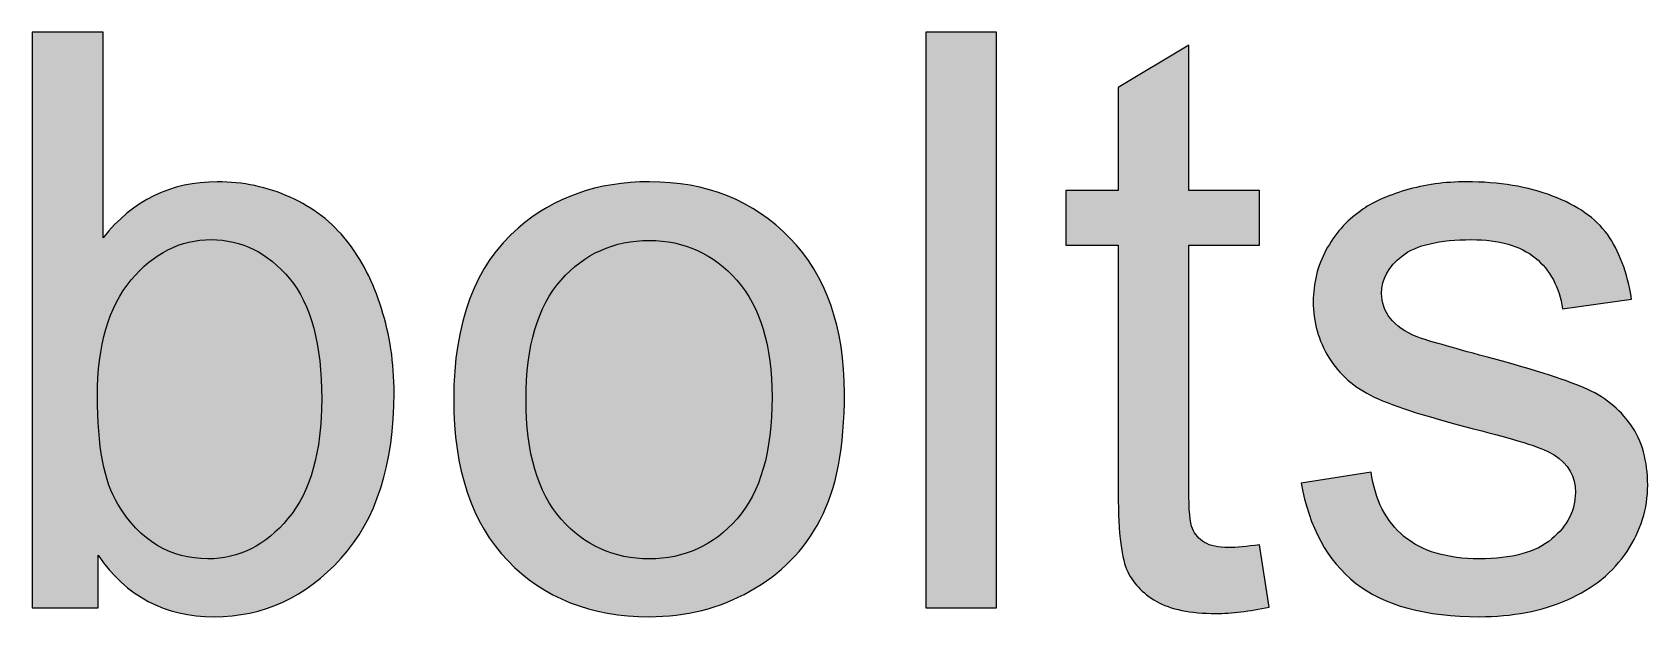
# Model space of a CAD drawing. Extents: x -3.7 to 29.7, y -3.9 to 14.9.
# Drawn here: x 26.304 to 29.672, y 11.261 to 12.479 of the extents above; entities that cross this region are included whole.
import ezdxf

# ---------------------------------------------------------------- set-up
doc = ezdxf.new("R2010")
doc.units = 0
doc.header["$MEASUREMENT"] = 0
doc.layers.add('LAYER_1', color=7, linetype='CONTINUOUS')

msp = doc.modelspace()

# ---------------------------------------------------------------- hatches: boundary and pattern name
at = {"layer": 'LAYER_1'}
h = msp.add_hatch(color=250, dxfattribs=at)
edge = h.paths.add_edge_path()
edge.add_spline(control_points=[(26.4414, 11.2791), (26.4414, 11.2791), (26.304, 11.2791), (26.304, 11.2791), (26.304, 11.2791), (26.304, 12.4793), (26.304, 12.4793), (26.304, 12.4793), (26.4515, 12.4793), (26.4515, 12.4793), (26.4515, 12.4793), (26.4515, 12.051), (26.4515, 12.051), (26.5138, 12.1286), (26.5931, 12.1675), (26.6898, 12.1675), (26.7432, 12.1675), (26.794, 12.1569), (26.8418, 12.1354), (26.8896, 12.1139), (26.9287, 12.0834), (26.9597, 12.0446), (26.9905, 12.0055), (27.0148, 11.9586), (27.032, 11.9035), (27.0497, 11.8487), (27.0583, 11.7898), (27.0583, 11.7272), (27.0583, 11.5786), (27.0215, 11.4635), (26.948, 11.3824), (26.8742, 11.3012), (26.7859, 11.2606), (26.6829, 11.2606), (26.5803, 11.2606), (26.4999, 11.3034), (26.4414, 11.3886), (26.4414, 11.3886), (26.4414, 11.2791), (26.4414, 11.2791)], knot_values=[0, 0, 0, 0, 0.076923, 0.076923, 0.076923, 0.153846, 0.153846, 0.153846, 0.230769, 0.230769, 0.230769, 0.307692, 0.307692, 0.307692, 0.384615, 0.384615, 0.384615, 0.461538, 0.461538, 0.461538, 0.538462, 0.538462, 0.538462, 0.615385, 0.615385, 0.615385, 0.692308, 0.692308, 0.692308, 0.769231, 0.769231, 0.769231, 0.846154, 0.846154, 0.846154, 0.923077, 0.923077, 0.923077, 1, 1, 1, 1], degree=3, periodic=1)
h = msp.add_hatch(color=250, dxfattribs=at)
edge = h.paths.add_edge_path()
edge.add_spline(control_points=[(28.1669, 11.2791), (28.1669, 11.2791), (28.1669, 12.4793), (28.1669, 12.4793), (28.1669, 12.4793), (28.3145, 12.4793), (28.3145, 12.4793), (28.3145, 12.4793), (28.3145, 11.2791), (28.3145, 11.2791), (28.3145, 11.2791), (28.1669, 11.2791), (28.1669, 11.2791)], knot_values=[0, 0, 0, 0, 0.25, 0.25, 0.25, 0.5, 0.5, 0.5, 0.75, 0.75, 0.75, 1, 1, 1, 1], degree=3, periodic=1)
h = msp.add_hatch(color=250, dxfattribs=at)
edge = h.paths.add_edge_path()
edge.add_spline(control_points=[(28.8629, 11.4106), (28.8629, 11.4106), (28.8831, 11.2805), (28.8831, 11.2805), (28.8417, 11.2718), (28.8045, 11.2674), (28.7721, 11.2674), (28.7187, 11.2674), (28.6774, 11.2757), (28.6477, 11.2928), (28.6184, 11.3098), (28.5978, 11.3319), (28.5858, 11.3595), (28.5737, 11.3872), (28.5679, 11.4453), (28.5679, 11.5338), (28.5679, 11.5338), (28.5679, 12.0351), (28.5679, 12.0351), (28.5679, 12.0351), (28.4589, 12.0351), (28.4589, 12.0351), (28.4589, 12.0351), (28.4589, 12.1491), (28.4589, 12.1491), (28.4589, 12.1491), (28.5679, 12.1491), (28.5679, 12.1491), (28.5679, 12.1491), (28.5679, 12.3642), (28.5679, 12.3642), (28.5679, 12.3642), (28.7154, 12.4527), (28.7154, 12.4527), (28.7154, 12.4527), (28.7154, 12.1491), (28.7154, 12.1491), (28.7154, 12.1491), (28.8629, 12.1491), (28.8629, 12.1491), (28.8629, 12.1491), (28.8629, 12.0351), (28.8629, 12.0351), (28.8629, 12.0351), (28.7154, 12.0351), (28.7154, 12.0351), (28.7154, 12.0351), (28.7154, 11.5255), (28.7154, 11.5255), (28.7154, 11.4833), (28.7179, 11.4562), (28.7232, 11.4442), (28.7282, 11.4322), (28.7366, 11.4227), (28.7483, 11.4154), (28.7601, 11.4084), (28.7769, 11.4048), (28.7986, 11.4048), (28.8148, 11.4048), (28.8363, 11.4068), (28.8629, 11.4106)], knot_values=[0, 0, 0, 0, 0.05, 0.05, 0.05, 0.1, 0.1, 0.1, 0.15, 0.15, 0.15, 0.2, 0.2, 0.2, 0.25, 0.25, 0.25, 0.3, 0.3, 0.3, 0.35, 0.35, 0.35, 0.4, 0.4, 0.4, 0.45, 0.45, 0.45, 0.5, 0.5, 0.5, 0.55, 0.55, 0.55, 0.6, 0.6, 0.6, 0.65, 0.65, 0.65, 0.7, 0.7, 0.7, 0.75, 0.75, 0.75, 0.8, 0.8, 0.8, 0.85, 0.85, 0.85, 0.9, 0.9, 0.9, 0.95, 0.95, 0.95, 1, 1, 1, 1], degree=3, periodic=1)
h = msp.add_hatch(color=250, dxfattribs=at)
edge = h.paths.add_edge_path()
edge.add_spline(control_points=[(27.1827, 11.7141), (27.1827, 11.8747), (27.2274, 11.9938), (27.3171, 12.0711), (27.3917, 12.1354), (27.483, 12.1675), (27.5906, 12.1675), (27.7099, 12.1675), (27.8077, 12.1284), (27.8837, 12.0502), (27.9594, 11.9723), (27.9974, 11.8641), (27.9974, 11.7264), (27.9974, 11.6146), (27.9806, 11.5269), (27.9471, 11.4629), (27.9135, 11.3989), (27.8646, 11.3492), (27.8004, 11.3137), (27.7364, 11.2782), (27.6663, 11.2606), (27.5906, 11.2606), (27.4688, 11.2606), (27.3704, 11.2995), (27.2952, 11.3775), (27.2201, 11.4554), (27.1827, 11.5677), (27.1827, 11.7141)], knot_values=[0, 0, 0, 0, 0.111111, 0.111111, 0.111111, 0.222222, 0.222222, 0.222222, 0.333333, 0.333333, 0.333333, 0.444444, 0.444444, 0.444444, 0.555556, 0.555556, 0.555556, 0.666667, 0.666667, 0.666667, 0.777778, 0.777778, 0.777778, 0.888889, 0.888889, 0.888889, 1, 1, 1, 1], degree=3, periodic=1)
h = msp.add_hatch(color=250, dxfattribs=at)
edge = h.paths.add_edge_path()
edge.add_spline(control_points=[(28.9498, 11.5389), (28.9498, 11.5389), (29.0957, 11.5623), (29.0957, 11.5623), (29.1037, 11.504), (29.1266, 11.4592), (29.1641, 11.428), (29.2015, 11.397), (29.254, 11.3813), (29.3211, 11.3813), (29.389, 11.3813), (29.4393, 11.395), (29.4722, 11.4227), (29.5049, 11.45), (29.5214, 11.4824), (29.5214, 11.5197), (29.5214, 11.5529), (29.5066, 11.5791), (29.4773, 11.5981), (29.4566, 11.6112), (29.4063, 11.6278), (29.3264, 11.6481), (29.2186, 11.6752), (29.144, 11.6987), (29.102, 11.7186), (29.0605, 11.7386), (29.0289, 11.766), (29.0074, 11.8012), (28.9858, 11.8362), (28.9749, 11.875), (28.9749, 11.9175), (28.9749, 11.9563), (28.9839, 11.9921), (29.0015, 12.025), (29.0194, 12.058), (29.0434, 12.0854), (29.0739, 12.1072), (29.0968, 12.124), (29.128, 12.1382), (29.1674, 12.1499), (29.2071, 12.1617), (29.2493, 12.1675), (29.2946, 12.1675), (29.3627, 12.1675), (29.4225, 12.1577), (29.4739, 12.1379), (29.5256, 12.1183), (29.5636, 12.0915), (29.5882, 12.058), (29.6125, 12.0242), (29.6295, 11.9792), (29.6388, 11.9228), (29.6388, 11.9228), (29.4946, 11.9026), (29.4946, 11.9026), (29.4882, 11.9479), (29.4691, 11.9834), (29.4379, 12.0088), (29.4066, 12.0343), (29.3624, 12.0469), (29.3051, 12.0469), (29.2378, 12.0469), (29.1895, 12.0357), (29.1608, 12.0133), (29.132, 11.9909), (29.1174, 11.9647), (29.1174, 11.9348), (29.1174, 11.9158), (29.1233, 11.8985), (29.1353, 11.8831), (29.1473, 11.8675), (29.166, 11.8543), (29.1917, 11.844), (29.2066, 11.8384), (29.2495, 11.8258), (29.3217, 11.8063), (29.4256, 11.7786), (29.4982, 11.7557), (29.5396, 11.7381), (29.5809, 11.7205), (29.6134, 11.6946), (29.6368, 11.661), (29.6606, 11.6272), (29.6723, 11.5852), (29.6723, 11.535), (29.6723, 11.4861), (29.658, 11.44), (29.6292, 11.3967), (29.6005, 11.3534), (29.5591, 11.3198), (29.5052, 11.2961), (29.451, 11.2723), (29.3898, 11.2606), (29.3217, 11.2606), (29.2088, 11.2606), (29.1225, 11.2841), (29.0632, 11.3307), (29.004, 11.3777), (28.9663, 11.447), (28.9498, 11.5389)], knot_values=[0, 0, 0, 0, 0.030303, 0.030303, 0.030303, 0.060606, 0.060606, 0.060606, 0.090909, 0.090909, 0.090909, 0.121212, 0.121212, 0.121212, 0.151515, 0.151515, 0.151515, 0.181818, 0.181818, 0.181818, 0.212121, 0.212121, 0.212121, 0.242424, 0.242424, 0.242424, 0.272727, 0.272727, 0.272727, 0.30303, 0.30303, 0.30303, 0.333333, 0.333333, 0.333333, 0.363636, 0.363636, 0.363636, 0.393939, 0.393939, 0.393939, 0.424242, 0.424242, 0.424242, 0.454545, 0.454545, 0.454545, 0.484848, 0.484848, 0.484848, 0.515152, 0.515152, 0.515152, 0.545455, 0.545455, 0.545455, 0.575758, 0.575758, 0.575758, 0.606061, 0.606061, 0.606061, 0.636364, 0.636364, 0.636364, 0.666667, 0.666667, 0.666667, 0.69697, 0.69697, 0.69697, 0.727273, 0.727273, 0.727273, 0.757576, 0.757576, 0.757576, 0.787879, 0.787879, 0.787879, 0.818182, 0.818182, 0.818182, 0.848485, 0.848485, 0.848485, 0.878788, 0.878788, 0.878788, 0.909091, 0.909091, 0.909091, 0.939394, 0.939394, 0.939394, 0.969697, 0.969697, 0.969697, 1, 1, 1, 1], degree=3, periodic=1)
h = msp.add_hatch(color=250, dxfattribs=at)
edge = h.paths.add_edge_path()
edge.add_spline(control_points=[(26.4397, 11.7205), (26.4397, 11.6166), (26.454, 11.5414), (26.4823, 11.495), (26.5286, 11.4194), (26.5912, 11.3813), (26.6703, 11.3813), (26.7348, 11.3813), (26.7904, 11.4093), (26.8371, 11.4652), (26.884, 11.521), (26.9075, 11.6043), (26.9075, 11.7149), (26.9075, 11.8283), (26.8852, 11.9118), (26.8402, 11.9658), (26.7952, 12.0197), (26.7406, 12.0469), (26.677, 12.0469), (26.6125, 12.0469), (26.5569, 12.0189), (26.5102, 11.963), (26.4632, 11.9072), (26.4397, 11.8264), (26.4397, 11.7205)], knot_values=[0, 0, 0, 0, 0.125, 0.125, 0.125, 0.25, 0.25, 0.25, 0.375, 0.375, 0.375, 0.5, 0.5, 0.5, 0.625, 0.625, 0.625, 0.75, 0.75, 0.75, 0.875, 0.875, 0.875, 1, 1, 1, 1], degree=3, periodic=1)
h = msp.add_hatch(color=250, dxfattribs=at)
edge = h.paths.add_edge_path()
edge.add_spline(control_points=[(27.3335, 11.7138), (27.3335, 11.6026), (27.3579, 11.5194), (27.4065, 11.4643), (27.4554, 11.409), (27.5166, 11.3813), (27.5906, 11.3813), (27.6637, 11.3813), (27.7246, 11.409), (27.7735, 11.4646), (27.8222, 11.5201), (27.8465, 11.6048), (27.8465, 11.7186), (27.8465, 11.8258), (27.8219, 11.9072), (27.773, 11.9622), (27.7242, 12.0175), (27.6632, 12.0452), (27.5906, 12.0452), (27.5166, 12.0452), (27.4554, 12.0178), (27.4065, 11.9627), (27.3579, 11.9077), (27.3335, 11.8247), (27.3335, 11.7138)], knot_values=[0, 0, 0, 0, 0.125, 0.125, 0.125, 0.25, 0.25, 0.25, 0.375, 0.375, 0.375, 0.5, 0.5, 0.5, 0.625, 0.625, 0.625, 0.75, 0.75, 0.75, 0.875, 0.875, 0.875, 1, 1, 1, 1], degree=3, periodic=1)

# ---------------------------------------------------------------- linework, layer by layer
at = {"layer": 'LAYER_1', "color": 250}
for points, knots in [([(26.4414, 11.2791), (26.4414, 11.2791), (26.304, 11.2791), (26.304, 11.2791), (26.304, 11.2791), (26.304, 12.4793), (26.304, 12.4793), (26.304, 12.4793), (26.4515, 12.4793), (26.4515, 12.4793), (26.4515, 12.4793), (26.4515, 12.051), (26.4515, 12.051), (26.5138, 12.1286), (26.5931, 12.1675), (26.6898, 12.1675), (26.7432, 12.1675), (26.794, 12.1569), (26.8418, 12.1354), (26.8896, 12.1139), (26.9287, 12.0834), (26.9597, 12.0446), (26.9905, 12.0055), (27.0148, 11.9586), (27.032, 11.9035), (27.0497, 11.8487), (27.0583, 11.7898), (27.0583, 11.7272), (27.0583, 11.5786), (27.0215, 11.4635), (26.948, 11.3824), (26.8742, 11.3012), (26.7859, 11.2606), (26.6829, 11.2606), (26.5803, 11.2606), (26.4999, 11.3034), (26.4414, 11.3886), (26.4414, 11.3886), (26.4414, 11.2791), (26.4414, 11.2791)], [0, 0, 0, 0, 0.076923, 0.076923, 0.076923, 0.153846, 0.153846, 0.153846, 0.230769, 0.230769, 0.230769, 0.307692, 0.307692, 0.307692, 0.384615, 0.384615, 0.384615, 0.461538, 0.461538, 0.461538, 0.538462, 0.538462, 0.538462, 0.615385, 0.615385, 0.615385, 0.692308, 0.692308, 0.692308, 0.769231, 0.769231, 0.769231, 0.846154, 0.846154, 0.846154, 0.923077, 0.923077, 0.923077, 1, 1, 1, 1]), ([(28.1669, 11.2791), (28.1669, 11.2791), (28.1669, 12.4793), (28.1669, 12.4793), (28.1669, 12.4793), (28.3145, 12.4793), (28.3145, 12.4793), (28.3145, 12.4793), (28.3145, 11.2791), (28.3145, 11.2791), (28.3145, 11.2791), (28.1669, 11.2791), (28.1669, 11.2791)], [0, 0, 0, 0, 0.25, 0.25, 0.25, 0.5, 0.5, 0.5, 0.75, 0.75, 0.75, 1, 1, 1, 1]), ([(28.8629, 11.4106), (28.8629, 11.4106), (28.8831, 11.2805), (28.8831, 11.2805), (28.8417, 11.2718), (28.8045, 11.2674), (28.7721, 11.2674), (28.7187, 11.2674), (28.6774, 11.2757), (28.6477, 11.2928), (28.6184, 11.3098), (28.5978, 11.3319), (28.5858, 11.3595), (28.5737, 11.3872), (28.5679, 11.4453), (28.5679, 11.5338), (28.5679, 11.5338), (28.5679, 12.0351), (28.5679, 12.0351), (28.5679, 12.0351), (28.4589, 12.0351), (28.4589, 12.0351), (28.4589, 12.0351), (28.4589, 12.1491), (28.4589, 12.1491), (28.4589, 12.1491), (28.5679, 12.1491), (28.5679, 12.1491), (28.5679, 12.1491), (28.5679, 12.3642), (28.5679, 12.3642), (28.5679, 12.3642), (28.7154, 12.4527), (28.7154, 12.4527), (28.7154, 12.4527), (28.7154, 12.1491), (28.7154, 12.1491), (28.7154, 12.1491), (28.8629, 12.1491), (28.8629, 12.1491), (28.8629, 12.1491), (28.8629, 12.0351), (28.8629, 12.0351), (28.8629, 12.0351), (28.7154, 12.0351), (28.7154, 12.0351), (28.7154, 12.0351), (28.7154, 11.5255), (28.7154, 11.5255), (28.7154, 11.4833), (28.7179, 11.4562), (28.7232, 11.4442), (28.7282, 11.4322), (28.7366, 11.4227), (28.7483, 11.4154), (28.7601, 11.4084), (28.7769, 11.4048), (28.7986, 11.4048), (28.8148, 11.4048), (28.8363, 11.4068), (28.8629, 11.4106)], [0, 0, 0, 0, 0.05, 0.05, 0.05, 0.1, 0.1, 0.1, 0.15, 0.15, 0.15, 0.2, 0.2, 0.2, 0.25, 0.25, 0.25, 0.3, 0.3, 0.3, 0.35, 0.35, 0.35, 0.4, 0.4, 0.4, 0.45, 0.45, 0.45, 0.5, 0.5, 0.5, 0.55, 0.55, 0.55, 0.6, 0.6, 0.6, 0.65, 0.65, 0.65, 0.7, 0.7, 0.7, 0.75, 0.75, 0.75, 0.8, 0.8, 0.8, 0.85, 0.85, 0.85, 0.9, 0.9, 0.9, 0.95, 0.95, 0.95, 1, 1, 1, 1]), ([(27.1827, 11.7141), (27.1827, 11.8747), (27.2274, 11.9938), (27.3171, 12.0711), (27.3917, 12.1354), (27.483, 12.1675), (27.5906, 12.1675), (27.7099, 12.1675), (27.8077, 12.1284), (27.8837, 12.0502), (27.9594, 11.9723), (27.9974, 11.8641), (27.9974, 11.7264), (27.9974, 11.6146), (27.9806, 11.5269), (27.9471, 11.4629), (27.9135, 11.3989), (27.8646, 11.3492), (27.8004, 11.3137), (27.7364, 11.2782), (27.6663, 11.2606), (27.5906, 11.2606), (27.4688, 11.2606), (27.3704, 11.2995), (27.2952, 11.3775), (27.2201, 11.4554), (27.1827, 11.5677), (27.1827, 11.7141)], [0, 0, 0, 0, 0.111111, 0.111111, 0.111111, 0.222222, 0.222222, 0.222222, 0.333333, 0.333333, 0.333333, 0.444444, 0.444444, 0.444444, 0.555556, 0.555556, 0.555556, 0.666667, 0.666667, 0.666667, 0.777778, 0.777778, 0.777778, 0.888889, 0.888889, 0.888889, 1, 1, 1, 1]), ([(28.9498, 11.5389), (28.9498, 11.5389), (29.0957, 11.5623), (29.0957, 11.5623), (29.1037, 11.504), (29.1266, 11.4592), (29.1641, 11.428), (29.2015, 11.397), (29.254, 11.3813), (29.3211, 11.3813), (29.389, 11.3813), (29.4393, 11.395), (29.4722, 11.4227), (29.5049, 11.45), (29.5214, 11.4824), (29.5214, 11.5197), (29.5214, 11.5529), (29.5066, 11.5791), (29.4773, 11.5981), (29.4566, 11.6112), (29.4063, 11.6278), (29.3264, 11.6481), (29.2186, 11.6752), (29.144, 11.6987), (29.102, 11.7186), (29.0605, 11.7386), (29.0289, 11.766), (29.0074, 11.8012), (28.9858, 11.8362), (28.9749, 11.875), (28.9749, 11.9175), (28.9749, 11.9563), (28.9839, 11.9921), (29.0015, 12.025), (29.0194, 12.058), (29.0434, 12.0854), (29.0739, 12.1072), (29.0968, 12.124), (29.128, 12.1382), (29.1674, 12.1499), (29.2071, 12.1617), (29.2493, 12.1675), (29.2946, 12.1675), (29.3627, 12.1675), (29.4225, 12.1577), (29.4739, 12.1379), (29.5256, 12.1183), (29.5636, 12.0915), (29.5882, 12.058), (29.6125, 12.0242), (29.6295, 11.9792), (29.6388, 11.9228), (29.6388, 11.9228), (29.4946, 11.9026), (29.4946, 11.9026), (29.4882, 11.9479), (29.4691, 11.9834), (29.4379, 12.0088), (29.4066, 12.0343), (29.3624, 12.0469), (29.3051, 12.0469), (29.2378, 12.0469), (29.1895, 12.0357), (29.1608, 12.0133), (29.132, 11.9909), (29.1174, 11.9647), (29.1174, 11.9348), (29.1174, 11.9158), (29.1233, 11.8985), (29.1353, 11.8831), (29.1473, 11.8675), (29.166, 11.8543), (29.1917, 11.844), (29.2066, 11.8384), (29.2495, 11.8258), (29.3217, 11.8063), (29.4256, 11.7786), (29.4982, 11.7557), (29.5396, 11.7381), (29.5809, 11.7205), (29.6134, 11.6946), (29.6368, 11.661), (29.6606, 11.6272), (29.6723, 11.5852), (29.6723, 11.535), (29.6723, 11.4861), (29.658, 11.44), (29.6292, 11.3967), (29.6005, 11.3534), (29.5591, 11.3198), (29.5052, 11.2961), (29.451, 11.2723), (29.3898, 11.2606), (29.3217, 11.2606), (29.2088, 11.2606), (29.1225, 11.2841), (29.0632, 11.3307), (29.004, 11.3777), (28.9663, 11.447), (28.9498, 11.5389)], [0, 0, 0, 0, 0.030303, 0.030303, 0.030303, 0.060606, 0.060606, 0.060606, 0.090909, 0.090909, 0.090909, 0.121212, 0.121212, 0.121212, 0.151515, 0.151515, 0.151515, 0.181818, 0.181818, 0.181818, 0.212121, 0.212121, 0.212121, 0.242424, 0.242424, 0.242424, 0.272727, 0.272727, 0.272727, 0.30303, 0.30303, 0.30303, 0.333333, 0.333333, 0.333333, 0.363636, 0.363636, 0.363636, 0.393939, 0.393939, 0.393939, 0.424242, 0.424242, 0.424242, 0.454545, 0.454545, 0.454545, 0.484848, 0.484848, 0.484848, 0.515152, 0.515152, 0.515152, 0.545455, 0.545455, 0.545455, 0.575758, 0.575758, 0.575758, 0.606061, 0.606061, 0.606061, 0.636364, 0.636364, 0.636364, 0.666667, 0.666667, 0.666667, 0.69697, 0.69697, 0.69697, 0.727273, 0.727273, 0.727273, 0.757576, 0.757576, 0.757576, 0.787879, 0.787879, 0.787879, 0.818182, 0.818182, 0.818182, 0.848485, 0.848485, 0.848485, 0.878788, 0.878788, 0.878788, 0.909091, 0.909091, 0.909091, 0.939394, 0.939394, 0.939394, 0.969697, 0.969697, 0.969697, 1, 1, 1, 1]), ([(26.4397, 11.7205), (26.4397, 11.6166), (26.454, 11.5414), (26.4823, 11.495), (26.5286, 11.4194), (26.5912, 11.3813), (26.6703, 11.3813), (26.7348, 11.3813), (26.7904, 11.4093), (26.8371, 11.4652), (26.884, 11.521), (26.9075, 11.6043), (26.9075, 11.7149), (26.9075, 11.8283), (26.8852, 11.9118), (26.8402, 11.9658), (26.7952, 12.0197), (26.7406, 12.0469), (26.677, 12.0469), (26.6125, 12.0469), (26.5569, 12.0189), (26.5102, 11.963), (26.4632, 11.9072), (26.4397, 11.8264), (26.4397, 11.7205)], [0, 0, 0, 0, 0.125, 0.125, 0.125, 0.25, 0.25, 0.25, 0.375, 0.375, 0.375, 0.5, 0.5, 0.5, 0.625, 0.625, 0.625, 0.75, 0.75, 0.75, 0.875, 0.875, 0.875, 1, 1, 1, 1]), ([(27.3335, 11.7138), (27.3335, 11.6026), (27.3579, 11.5194), (27.4065, 11.4643), (27.4554, 11.409), (27.5166, 11.3813), (27.5906, 11.3813), (27.6637, 11.3813), (27.7246, 11.409), (27.7735, 11.4646), (27.8222, 11.5201), (27.8465, 11.6048), (27.8465, 11.7186), (27.8465, 11.8258), (27.8219, 11.9072), (27.773, 11.9622), (27.7242, 12.0175), (27.6632, 12.0452), (27.5906, 12.0452), (27.5166, 12.0452), (27.4554, 12.0178), (27.4065, 11.9627), (27.3579, 11.9077), (27.3335, 11.8247), (27.3335, 11.7138)], [0, 0, 0, 0, 0.125, 0.125, 0.125, 0.25, 0.25, 0.25, 0.375, 0.375, 0.375, 0.5, 0.5, 0.5, 0.625, 0.625, 0.625, 0.75, 0.75, 0.75, 0.875, 0.875, 0.875, 1, 1, 1, 1])]:
    msp.add_open_spline(points, degree=3, knots=knots, dxfattribs=at)

doc.saveas('drawing.dxf')
